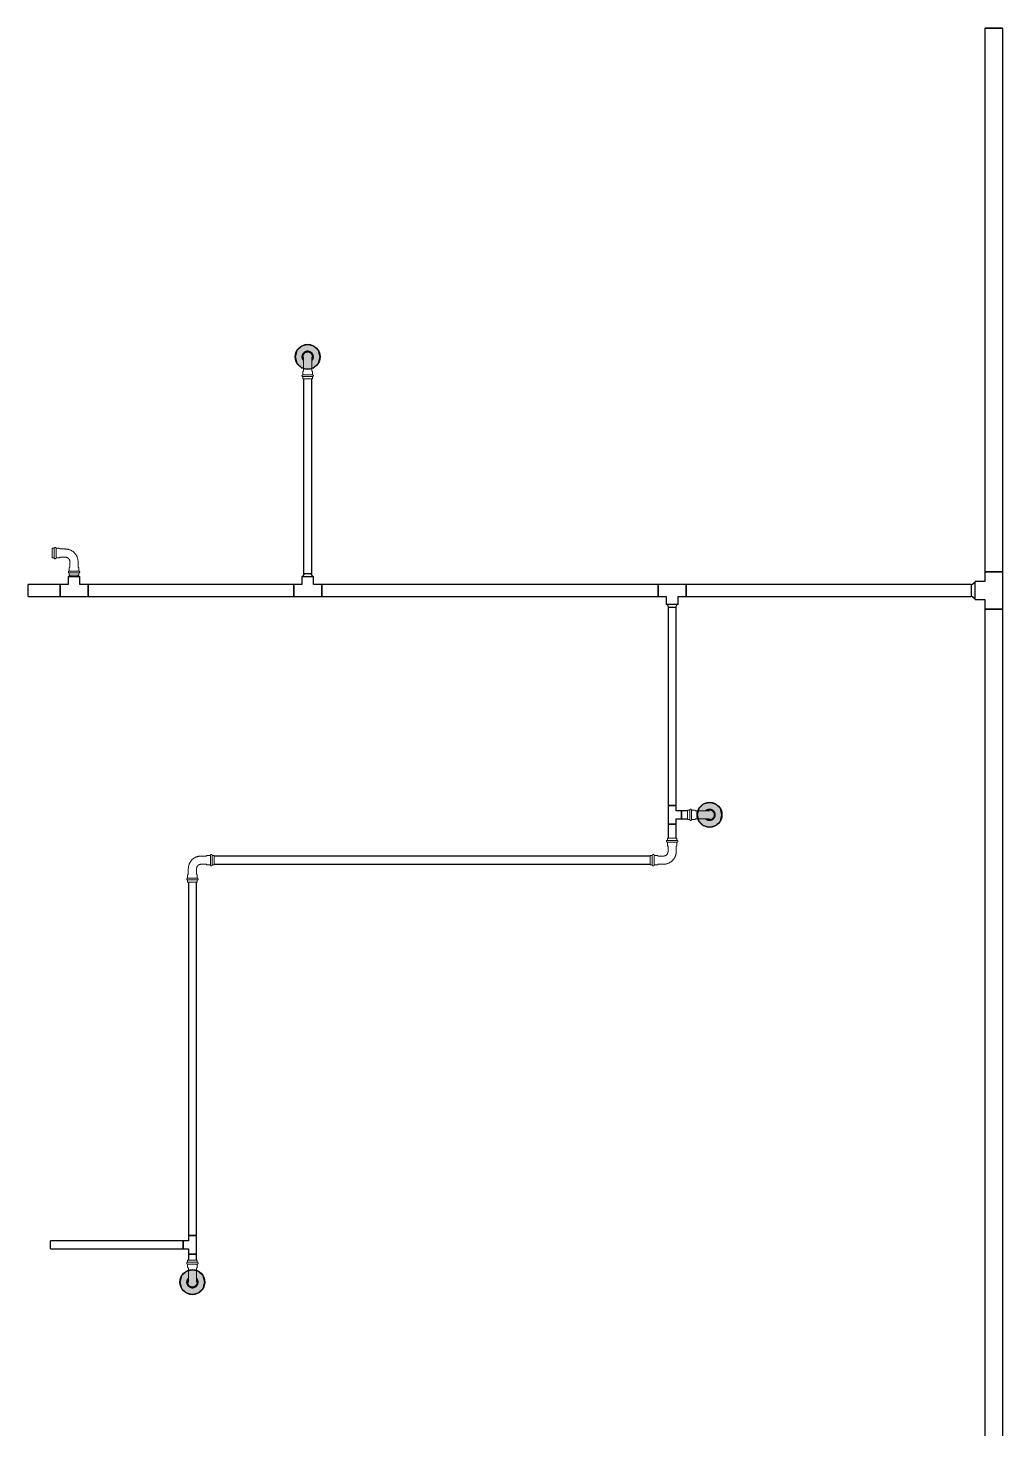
# Model space of a CAD drawing. Header units: inches. Extents: x -3327 to -1, y 8 to 1328.
# Drawn here: x -2089.5 to -1933.1, y 622.3 to 848.2 of the extents above; entities that cross this region are included whole.
import ezdxf

# ---------------------------------------------------------------- set-up
doc = ezdxf.new("R2010")
doc.units = ezdxf.units.IN
doc.header["$MEASUREMENT"] = 0
doc.layers.add('P-PIPE', color=3, linetype='Continuous', lineweight=9)
doc.layers.add('X - REF - FP', color=7, linetype='Continuous', true_color=0xb90000)

# ---------------------------------------------------------------- blocks, each defined once
blk = doc.blocks.new('Victaulic-VicPress316-Elbow 90-45deg Style P568_P571 - Standard-V1-SECOND LEVEL')
at = {"layer": 'P-PIPE'}
for p, q in [((-0.77, 3.52), (-0.77, 3.18)), ((0.77, 3.52), (-0.77, 3.52)), ((-0.77, 3.18), (0.77, 3.18)), ((-0.77, 2.89), (-0.77, 2.44)), ((-0.77, 2.89), (0.77, 2.89)), ((-0.66, 2.28), (-0.66, 1.39)), ((0.66, 1.39), (0.66, 2.28)), ((0.77, 3.18), (0.77, 3.52)), ((0.77, 2.44), (0.77, 2.89)), ((-3.18, 0.77), (-3.52, 0.77)), ((-3.52, 0.77), (-3.52, -0.77)), ((-3.18, -0.77), (-3.18, 0.77)), ((-2.44, 0.77), (-2.89, 0.77)), ((-2.89, -0.77), (-2.89, 0.77)), ((-1.39, 0.66), (-2.28, 0.66)), ((-3.52, -0.77), (-3.18, -0.77)), ((-2.89, -0.77), (-2.44, -0.77)), ((-2.28, -0.66), (-1.39, -0.66))]:
    blk.add_line(p, q, dxfattribs=at)
at = {"layer": 'P-PIPE', "flags": 128}
for points in [[(-0.77, 2.89), (-0.77, 2.89), (-0.78, 2.89), (-0.78, 2.89), (-0.79, 2.89), (-0.8, 2.89), (-0.8, 2.89), (-0.81, 2.9), (-0.81, 2.9), (-0.82, 2.9), (-0.82, 2.9), (-0.83, 2.9), (-0.83, 2.91), (-0.84, 2.91), (-0.84, 2.91), (-0.85, 2.92), (-0.85, 2.92), (-0.86, 2.92), (-0.86, 2.93), (-0.87, 2.93), (-0.87, 2.93), (-0.87, 2.94), (-0.88, 2.94), (-0.88, 2.95), (-0.89, 2.95), (-0.89, 2.96), (-0.89, 2.96), (-0.89, 2.97), (-0.9, 2.97), (-0.9, 2.98), (-0.9, 2.98), (-0.9, 2.99), (-0.91, 2.99), (-0.91, 3), (-0.91, 3.01), (-0.91, 3.01), (-0.91, 3.02), (-0.91, 3.02), (-0.91, 3.03), (-0.91, 3.03), (-0.91, 3.04), (-0.91, 3.05), (-0.91, 3.05), (-0.91, 3.06), (-0.91, 3.06), (-0.91, 3.07), (-0.91, 3.07), (-0.91, 3.08), (-0.9, 3.09), (-0.9, 3.09), (-0.9, 3.1), (-0.9, 3.1), (-0.89, 3.11), (-0.89, 3.11), (-0.89, 3.12), (-0.88, 3.12), (-0.88, 3.13), (-0.88, 3.13), (-0.87, 3.14), (-0.87, 3.14), (-0.86, 3.14), (-0.86, 3.15), (-0.86, 3.15), (-0.85, 3.15), (-0.85, 3.16), (-0.84, 3.16), (-0.84, 3.16), (-0.83, 3.17), (-0.83, 3.17), (-0.82, 3.17), (-0.82, 3.17), (-0.81, 3.17), (-0.8, 3.18), (-0.8, 3.18), (-0.79, 3.18), (-0.79, 3.18), (-0.78, 3.18), (-0.78, 3.18), (-0.77, 3.18), (-0.77, 3.18)], [(0.77, 3.18), (0.77, 3.18), (0.76, 3.18), (0.76, 3.18), (0.76, 3.18), (0.75, 3.18), (0.74, 3.18), (0.74, 3.18), (0.73, 3.18), (0.72, 3.18), (0.71, 3.18), (0.69, 3.18), (0.68, 3.18), (0.67, 3.18), (0.65, 3.18), (0.63, 3.18), (0.61, 3.18), (0.6, 3.18), (0.58, 3.18), (0.56, 3.18), (0.53, 3.18), (0.51, 3.18), (0.49, 3.18), (0.46, 3.18), (0.44, 3.18), (0.41, 3.18), (0.39, 3.18), (0.36, 3.18), (0.33, 3.18), (0.31, 3.18), (0.28, 3.18), (0.25, 3.18), (0.22, 3.18), (0.19, 3.18), (0.16, 3.18), (0.13, 3.18), (0.1, 3.18), (0.07, 3.18), (0.04, 3.18), (0.01, 3.18), (-0.02, 3.18), (-0.05, 3.18), (-0.08, 3.18), (-0.11, 3.18), (-0.14, 3.18), (-0.17, 3.18), (-0.2, 3.18), (-0.23, 3.18), (-0.26, 3.18), (-0.29, 3.18), (-0.32, 3.18), (-0.35, 3.18), (-0.37, 3.18), (-0.4, 3.18), (-0.43, 3.18), (-0.45, 3.18), (-0.48, 3.18), (-0.5, 3.18), (-0.52, 3.18), (-0.54, 3.18), (-0.57, 3.18), (-0.59, 3.18), (-0.6, 3.18), (-0.62, 3.18), (-0.64, 3.18), (-0.66, 3.18), (-0.67, 3.18), (-0.69, 3.18), (-0.7, 3.18), (-0.71, 3.18), (-0.72, 3.18), (-0.73, 3.18), (-0.74, 3.18), (-0.75, 3.18), (-0.75, 3.18), (-0.76, 3.18), (-0.76, 3.18), (-0.77, 3.18), (-0.77, 3.18), (-0.77, 3.18)], [(-0.77, 3.18), (-0.77, 3.18), (-0.76, 3.18), (-0.76, 3.18), (-0.76, 3.18), (-0.75, 3.18), (-0.74, 3.18), (-0.74, 3.18), (-0.73, 3.18)], [(-0.77, 2.89), (-0.77, 2.89), (-0.76, 2.89), (-0.76, 2.89), (-0.76, 2.89), (-0.75, 2.89), (-0.74, 2.89), (-0.74, 2.89), (-0.73, 2.89), (-0.72, 2.89), (-0.71, 2.89), (-0.69, 2.89), (-0.68, 2.89), (-0.67, 2.89), (-0.65, 2.89), (-0.63, 2.89), (-0.61, 2.89), (-0.6, 2.89), (-0.58, 2.89), (-0.56, 2.89), (-0.53, 2.89), (-0.51, 2.89), (-0.49, 2.89), (-0.46, 2.89), (-0.44, 2.89), (-0.41, 2.89), (-0.39, 2.89), (-0.36, 2.89), (-0.33, 2.89), (-0.31, 2.89), (-0.28, 2.89), (-0.25, 2.89), (-0.22, 2.89), (-0.19, 2.89), (-0.16, 2.89), (-0.13, 2.89), (-0.1, 2.89), (-0.07, 2.89), (-0.04, 2.89), (-0.01, 2.89), (0.02, 2.89), (0.05, 2.89), (0.08, 2.89), (0.11, 2.89), (0.14, 2.89), (0.17, 2.89), (0.2, 2.89), (0.23, 2.89), (0.26, 2.89), (0.29, 2.89), (0.32, 2.89), (0.35, 2.89), (0.37, 2.89), (0.4, 2.89), (0.43, 2.89), (0.45, 2.89), (0.48, 2.89), (0.5, 2.89), (0.52, 2.89), (0.54, 2.89), (0.57, 2.89), (0.59, 2.89), (0.6, 2.89), (0.62, 2.89), (0.64, 2.89), (0.66, 2.89), (0.67, 2.89), (0.69, 2.89), (0.7, 2.89), (0.71, 2.89), (0.72, 2.89), (0.73, 2.89), (0.74, 2.89), (0.75, 2.89), (0.75, 2.89), (0.76, 2.89), (0.76, 2.89), (0.77, 2.89), (0.77, 2.89), (0.77, 2.89)], [(-0.72, 2.89), (-0.73, 2.89), (-0.74, 2.89), (-0.75, 2.89), (-0.75, 2.89), (-0.76, 2.89), (-0.76, 2.89), (-0.77, 2.89), (-0.77, 2.89), (-0.77, 2.89)], [(-0.66, 2.22), (-0.67, 2.23), (-0.67, 2.23), (-0.68, 2.24), (-0.69, 2.25), (-0.7, 2.26), (-0.7, 2.27), (-0.71, 2.27), (-0.72, 2.28), (-0.72, 2.29), (-0.73, 2.3), (-0.73, 2.31), (-0.74, 2.32), (-0.74, 2.33), (-0.75, 2.34), (-0.75, 2.35), (-0.76, 2.36), (-0.76, 2.37), (-0.76, 2.38), (-0.76, 2.39), (-0.76, 2.4), (-0.77, 2.42), (-0.77, 2.43), (-0.77, 2.44), (-0.77, 2.44)], [(0.77, 2.44), (0.77, 2.43), (0.77, 2.42), (0.76, 2.41), (0.76, 2.4), (0.76, 2.38), (0.76, 2.37), (0.76, 2.36), (0.75, 2.35), (0.75, 2.34), (0.74, 2.33), (0.74, 2.32), (0.74, 2.31), (0.73, 2.3), (0.72, 2.29), (0.72, 2.29), (0.71, 2.28), (0.71, 2.27), (0.7, 2.26), (0.69, 2.25), (0.68, 2.24), (0.68, 2.24), (0.67, 2.23), (0.66, 2.22), (0.66, 2.22)], [(0.72, 3.18), (0.73, 3.18), (0.74, 3.18), (0.75, 3.18), (0.75, 3.18), (0.76, 3.18), (0.76, 3.18), (0.77, 3.18), (0.77, 3.18), (0.77, 3.18)], [(0.77, 2.89), (0.77, 2.89), (0.76, 2.89), (0.76, 2.89), (0.76, 2.89), (0.75, 2.89), (0.74, 2.89), (0.74, 2.89), (0.73, 2.89)], [(0.77, 3.18), (0.77, 3.18), (0.78, 3.18), (0.78, 3.18), (0.79, 3.18), (0.8, 3.18), (0.8, 3.18), (0.81, 3.18), (0.81, 3.17), (0.82, 3.17), (0.82, 3.17), (0.83, 3.17), (0.83, 3.17), (0.84, 3.16), (0.84, 3.16), (0.85, 3.16), (0.85, 3.15), (0.86, 3.15), (0.86, 3.15), (0.87, 3.14), (0.87, 3.14), (0.87, 3.13), (0.88, 3.13), (0.88, 3.12), (0.89, 3.12), (0.89, 3.11), (0.89, 3.11), (0.89, 3.1), (0.9, 3.1), (0.9, 3.09), (0.9, 3.09), (0.9, 3.08), (0.91, 3.08), (0.91, 3.07), (0.91, 3.07), (0.91, 3.06), (0.91, 3.05), (0.91, 3.05), (0.91, 3.04), (0.91, 3.04), (0.91, 3.03), (0.91, 3.03), (0.91, 3.02), (0.91, 3.01), (0.91, 3.01), (0.91, 3), (0.91, 3), (0.91, 2.99), (0.9, 2.99), (0.9, 2.98), (0.9, 2.98), (0.9, 2.97), (0.89, 2.97), (0.89, 2.96), (0.89, 2.96), (0.88, 2.95), (0.88, 2.95), (0.88, 2.94), (0.87, 2.94), (0.87, 2.93), (0.86, 2.93), (0.86, 2.92), (0.86, 2.92), (0.85, 2.92), (0.85, 2.91), (0.84, 2.91), (0.84, 2.91), (0.83, 2.91), (0.83, 2.9), (0.82, 2.9), (0.82, 2.9), (0.81, 2.9), (0.8, 2.9), (0.8, 2.89), (0.79, 2.89), (0.79, 2.89), (0.78, 2.89), (0.78, 2.89), (0.77, 2.89), (0.77, 2.89)], [(-3.18, 0.77), (-3.18, 0.77), (-3.18, 0.78), (-3.18, 0.78), (-3.18, 0.79), (-3.18, 0.8), (-3.18, 0.8), (-3.18, 0.81), (-3.17, 0.81), (-3.17, 0.82), (-3.17, 0.82), (-3.17, 0.83), (-3.17, 0.83), (-3.16, 0.84), (-3.16, 0.84), (-3.16, 0.85), (-3.15, 0.85), (-3.15, 0.86), (-3.15, 0.86), (-3.14, 0.87), (-3.14, 0.87), (-3.13, 0.87), (-3.13, 0.88), (-3.12, 0.88), (-3.12, 0.89), (-3.11, 0.89), (-3.11, 0.89), (-3.1, 0.89), (-3.1, 0.9), (-3.09, 0.9), (-3.09, 0.9), (-3.08, 0.9), (-3.08, 0.91), (-3.07, 0.91), (-3.07, 0.91), (-3.06, 0.91), (-3.05, 0.91), (-3.05, 0.91), (-3.04, 0.91), (-3.04, 0.91), (-3.03, 0.91), (-3.03, 0.91), (-3.02, 0.91), (-3.01, 0.91), (-3.01, 0.91), (-3, 0.91), (-3, 0.91), (-2.99, 0.91), (-2.99, 0.9), (-2.98, 0.9), (-2.98, 0.9), (-2.97, 0.9), (-2.97, 0.89), (-2.96, 0.89), (-2.96, 0.89), (-2.95, 0.88), (-2.95, 0.88), (-2.94, 0.88), (-2.94, 0.87), (-2.93, 0.87), (-2.93, 0.86), (-2.92, 0.86), (-2.92, 0.86), (-2.92, 0.85), (-2.91, 0.85), (-2.91, 0.84), (-2.91, 0.84), (-2.91, 0.83), (-2.9, 0.83), (-2.9, 0.82), (-2.9, 0.82), (-2.9, 0.81), (-2.9, 0.8), (-2.89, 0.8), (-2.89, 0.79), (-2.89, 0.79), (-2.89, 0.78), (-2.89, 0.78), (-2.89, 0.77), (-2.89, 0.77)], [(-3.18, 0.77), (-3.18, 0.77), (-3.18, 0.76), (-3.18, 0.76), (-3.18, 0.76), (-3.18, 0.75), (-3.18, 0.74), (-3.18, 0.74), (-3.18, 0.73), (-3.18, 0.72), (-3.18, 0.71), (-3.18, 0.69), (-3.18, 0.68), (-3.18, 0.67), (-3.18, 0.65), (-3.18, 0.63), (-3.18, 0.61), (-3.18, 0.6), (-3.18, 0.58), (-3.18, 0.56), (-3.18, 0.53), (-3.18, 0.51), (-3.18, 0.49), (-3.18, 0.46), (-3.18, 0.44), (-3.18, 0.41), (-3.18, 0.39), (-3.18, 0.36), (-3.18, 0.33), (-3.18, 0.31), (-3.18, 0.28), (-3.18, 0.25), (-3.18, 0.22), (-3.18, 0.19), (-3.18, 0.16), (-3.18, 0.13), (-3.18, 0.1), (-3.18, 0.07), (-3.18, 0.04), (-3.18, 0.01), (-3.18, -0.02), (-3.18, -0.05), (-3.18, -0.08), (-3.18, -0.11), (-3.18, -0.14), (-3.18, -0.17), (-3.18, -0.2), (-3.18, -0.23), (-3.18, -0.26), (-3.18, -0.29), (-3.18, -0.32), (-3.18, -0.35), (-3.18, -0.37), (-3.18, -0.4), (-3.18, -0.43), (-3.18, -0.45), (-3.18, -0.48), (-3.18, -0.5), (-3.18, -0.52), (-3.18, -0.54), (-3.18, -0.57), (-3.18, -0.59), (-3.18, -0.6), (-3.18, -0.62), (-3.18, -0.64), (-3.18, -0.66), (-3.18, -0.67), (-3.18, -0.69), (-3.18, -0.7), (-3.18, -0.71), (-3.18, -0.72), (-3.18, -0.73), (-3.18, -0.74), (-3.18, -0.75), (-3.18, -0.75), (-3.18, -0.76), (-3.18, -0.76), (-3.18, -0.77), (-3.18, -0.77), (-3.18, -0.77)], [(-3.18, 0.72), (-3.18, 0.73), (-3.18, 0.74), (-3.18, 0.75), (-3.18, 0.75), (-3.18, 0.76), (-3.18, 0.76), (-3.18, 0.77), (-3.18, 0.77), (-3.18, 0.77)], [(-2.89, -0.77), (-2.89, -0.77), (-2.89, -0.76), (-2.89, -0.76), (-2.89, -0.76), (-2.89, -0.75), (-2.89, -0.74), (-2.89, -0.74), (-2.89, -0.73), (-2.89, -0.72), (-2.89, -0.71), (-2.89, -0.69), (-2.89, -0.68), (-2.89, -0.67), (-2.89, -0.65), (-2.89, -0.63), (-2.89, -0.61), (-2.89, -0.6), (-2.89, -0.58), (-2.89, -0.56), (-2.89, -0.53), (-2.89, -0.51), (-2.89, -0.49), (-2.89, -0.46), (-2.89, -0.44), (-2.89, -0.41), (-2.89, -0.39), (-2.89, -0.36), (-2.89, -0.33), (-2.89, -0.31), (-2.89, -0.28), (-2.89, -0.25), (-2.89, -0.22), (-2.89, -0.19), (-2.89, -0.16), (-2.89, -0.13), (-2.89, -0.1), (-2.89, -0.07), (-2.89, -0.04), (-2.89, -0.01), (-2.89, 0.02), (-2.89, 0.05), (-2.89, 0.08), (-2.89, 0.11), (-2.89, 0.14), (-2.89, 0.17), (-2.89, 0.2), (-2.89, 0.23), (-2.89, 0.26), (-2.89, 0.29), (-2.89, 0.32), (-2.89, 0.35), (-2.89, 0.37), (-2.89, 0.4), (-2.89, 0.43), (-2.89, 0.45), (-2.89, 0.48), (-2.89, 0.5), (-2.89, 0.52), (-2.89, 0.54), (-2.89, 0.57), (-2.89, 0.59), (-2.89, 0.6), (-2.89, 0.62), (-2.89, 0.64), (-2.89, 0.66), (-2.89, 0.67), (-2.89, 0.69), (-2.89, 0.7), (-2.89, 0.71), (-2.89, 0.72), (-2.89, 0.73), (-2.89, 0.74), (-2.89, 0.75), (-2.89, 0.75), (-2.89, 0.76), (-2.89, 0.76), (-2.89, 0.77), (-2.89, 0.77), (-2.89, 0.77)], [(-2.89, 0.77), (-2.89, 0.77), (-2.89, 0.76), (-2.89, 0.76), (-2.89, 0.76), (-2.89, 0.75), (-2.89, 0.74), (-2.89, 0.74), (-2.89, 0.73)], [(-2.44, 0.77), (-2.43, 0.77), (-2.42, 0.77), (-2.41, 0.76), (-2.4, 0.76), (-2.38, 0.76), (-2.37, 0.76), (-2.36, 0.76), (-2.35, 0.75), (-2.34, 0.75), (-2.33, 0.74), (-2.32, 0.74), (-2.31, 0.74), (-2.3, 0.73), (-2.29, 0.72), (-2.29, 0.72), (-2.28, 0.71), (-2.27, 0.71), (-2.26, 0.7), (-2.25, 0.69), (-2.24, 0.68), (-2.24, 0.68), (-2.23, 0.67), (-2.22, 0.66), (-2.22, 0.66)], [(-0.66, 1.39), (-0.66, 1.36), (-0.66, 1.33), (-0.66, 1.3), (-0.67, 1.28), (-0.67, 1.25), (-0.68, 1.22), (-0.69, 1.19), (-0.69, 1.16), (-0.7, 1.13), (-0.72, 1.11), (-0.73, 1.08), (-0.74, 1.05), (-0.75, 1.03), (-0.77, 1), (-0.79, 0.98), (-0.8, 0.95), (-0.82, 0.93), (-0.84, 0.91), (-0.86, 0.89), (-0.88, 0.87), (-0.9, 0.85), (-0.92, 0.83), (-0.95, 0.81), (-0.97, 0.79), (-1, 0.77), (-1.02, 0.76), (-1.05, 0.74), (-1.07, 0.73), (-1.1, 0.72), (-1.13, 0.71), (-1.15, 0.7), (-1.18, 0.69), (-1.21, 0.68), (-1.24, 0.67), (-1.27, 0.67), (-1.3, 0.66), (-1.33, 0.66), (-1.36, 0.66), (-1.39, 0.66), (-1.39, 0.66)], [(-1.39, -0.66), (-1.31, -0.66), (-1.23, -0.65), (-1.15, -0.64), (-1.07, -0.63), (-0.99, -0.62), (-0.91, -0.6), (-0.83, -0.58), (-0.75, -0.55), (-0.67, -0.53), (-0.59, -0.5), (-0.52, -0.46), (-0.45, -0.43), (-0.37, -0.39), (-0.3, -0.34), (-0.24, -0.3), (-0.17, -0.25), (-0.1, -0.2), (-0.04, -0.15), (0.02, -0.09), (0.08, -0.04), (0.13, 0.02), (0.19, 0.09), (0.24, 0.15), (0.29, 0.22), (0.33, 0.29), (0.38, 0.35), (0.42, 0.43), (0.45, 0.5), (0.49, 0.57), (0.52, 0.65), (0.55, 0.73), (0.57, 0.81), (0.59, 0.88), (0.61, 0.96), (0.63, 1.04), (0.64, 1.13), (0.65, 1.21), (0.65, 1.29), (0.66, 1.37), (0.66, 1.39)], [(-3.18, -0.77), (-3.18, -0.77), (-3.18, -0.76), (-3.18, -0.76), (-3.18, -0.76), (-3.18, -0.75), (-3.18, -0.74), (-3.18, -0.74), (-3.18, -0.73)], [(-2.89, -0.77), (-2.89, -0.77), (-2.89, -0.78), (-2.89, -0.78), (-2.89, -0.79), (-2.89, -0.8), (-2.89, -0.8), (-2.9, -0.81), (-2.9, -0.81), (-2.9, -0.82), (-2.9, -0.82), (-2.9, -0.83), (-2.91, -0.83), (-2.91, -0.84), (-2.91, -0.84), (-2.92, -0.85), (-2.92, -0.85), (-2.92, -0.86), (-2.93, -0.86), (-2.93, -0.87), (-2.93, -0.87), (-2.94, -0.87), (-2.94, -0.88), (-2.95, -0.88), (-2.95, -0.89), (-2.96, -0.89), (-2.96, -0.89), (-2.97, -0.89), (-2.97, -0.9), (-2.98, -0.9), (-2.98, -0.9), (-2.99, -0.9), (-2.99, -0.91), (-3, -0.91), (-3.01, -0.91), (-3.01, -0.91), (-3.02, -0.91), (-3.02, -0.91), (-3.03, -0.91), (-3.03, -0.91), (-3.04, -0.91), (-3.05, -0.91), (-3.05, -0.91), (-3.06, -0.91), (-3.06, -0.91), (-3.07, -0.91), (-3.07, -0.91), (-3.08, -0.91), (-3.09, -0.9), (-3.09, -0.9), (-3.1, -0.9), (-3.1, -0.9), (-3.11, -0.89), (-3.11, -0.89), (-3.12, -0.89), (-3.12, -0.88), (-3.13, -0.88), (-3.13, -0.88), (-3.14, -0.87), (-3.14, -0.87), (-3.14, -0.86), (-3.15, -0.86), (-3.15, -0.86), (-3.15, -0.85), (-3.16, -0.85), (-3.16, -0.84), (-3.16, -0.84), (-3.17, -0.83), (-3.17, -0.83), (-3.17, -0.82), (-3.17, -0.82), (-3.17, -0.81), (-3.18, -0.8), (-3.18, -0.8), (-3.18, -0.79), (-3.18, -0.79), (-3.18, -0.78), (-3.18, -0.78), (-3.18, -0.77), (-3.18, -0.77)], [(-2.89, -0.72), (-2.89, -0.73), (-2.89, -0.74), (-2.89, -0.75), (-2.89, -0.75), (-2.89, -0.76), (-2.89, -0.76), (-2.89, -0.77), (-2.89, -0.77), (-2.89, -0.77)], [(-2.22, -0.66), (-2.23, -0.67), (-2.23, -0.67), (-2.24, -0.68), (-2.25, -0.69), (-2.26, -0.7), (-2.27, -0.7), (-2.27, -0.71), (-2.28, -0.72), (-2.29, -0.72), (-2.3, -0.73), (-2.31, -0.73), (-2.32, -0.74), (-2.33, -0.74), (-2.34, -0.75), (-2.35, -0.75), (-2.36, -0.76), (-2.37, -0.76), (-2.38, -0.76), (-2.39, -0.76), (-2.4, -0.76), (-2.42, -0.77), (-2.43, -0.77), (-2.44, -0.77), (-2.44, -0.77)]]:
    blk.add_lwpolyline(points, dxfattribs=at)
blk = doc.blocks.new('Victaulic-VicPress316-Elbow 90-45deg Style P568_P571 - Standard-V2-SECOND LEVEL')
at = {"layer": 'P-PIPE'}
for p, q in [((-3203.81, 730.05), (-3203.81, 729.6)), ((-3203.7, 731.1), (-3203.7, 730.2)), ((-3202.39, 730.21), (-3202.39, 731.1)), ((-3202.28, 729.6), (-3202.28, 730.05)), ((-3203.05, 729.6), (-3203.81, 729.6)), ((-3203.81, 729.31), (-3203.81, 728.97)), ((-3203.05, 729.31), (-3203.81, 729.31)), ((-3203.81, 728.97), (-3203.05, 728.97)), ((-3202.28, 729.6), (-3203.05, 729.6)), ((-3202.28, 729.31), (-3203.05, 729.31)), ((-3203.05, 728.97), (-3202.28, 728.97)), ((-3202.28, 728.97), (-3202.28, 729.31))]:
    blk.add_line(p, q, dxfattribs=at)
at = {"layer": 'P-PIPE', "flags": 128}
for points in [[(-3203.05, 733.4), (-3203.08, 733.4), (-3203.12, 733.4), (-3203.16, 733.4), (-3203.19, 733.39), (-3203.23, 733.38), (-3203.26, 733.38), (-3203.3, 733.37), (-3203.33, 733.36), (-3203.37, 733.34), (-3203.4, 733.33), (-3203.43, 733.32), (-3203.47, 733.3), (-3203.5, 733.28), (-3203.53, 733.26), (-3203.56, 733.24), (-3203.59, 733.22), (-3203.62, 733.2), (-3203.65, 733.18), (-3203.67, 733.15), (-3203.7, 733.13), (-3203.73, 733.1), (-3203.75, 733.07), (-3203.77, 733.04), (-3203.79, 733.01), (-3203.81, 732.98), (-3203.83, 732.95), (-3203.85, 732.92), (-3203.87, 732.89), (-3203.88, 732.85), (-3203.9, 732.82), (-3203.91, 732.79), (-3203.92, 732.75), (-3203.93, 732.72), (-3203.94, 732.68), (-3203.94, 732.65), (-3203.95, 732.61), (-3203.95, 732.57), (-3203.96, 732.54), (-3203.96, 732.5), (-3203.96, 732.46), (-3203.96, 732.43), (-3203.95, 732.39), (-3203.95, 732.35), (-3203.94, 732.32), (-3203.93, 732.28), (-3203.93, 732.25), (-3203.91, 732.21), (-3203.9, 732.18), (-3203.89, 732.14), (-3203.88, 732.11), (-3203.86, 732.08), (-3203.84, 732.05), (-3203.82, 732.01), (-3203.8, 731.98), (-3203.78, 731.95), (-3203.76, 731.92), (-3203.74, 731.9), (-3203.71, 731.87)], [(-3203.05, 733.26), (-3203.08, 733.26), (-3203.11, 733.25), (-3203.14, 733.25), (-3203.17, 733.25), (-3203.2, 733.24), (-3203.23, 733.23), (-3203.26, 733.23), (-3203.29, 733.22), (-3203.32, 733.21), (-3203.34, 733.2), (-3203.37, 733.18), (-3203.4, 733.17), (-3203.43, 733.16), (-3203.45, 733.14), (-3203.48, 733.12), (-3203.5, 733.1), (-3203.53, 733.09), (-3203.55, 733.07), (-3203.57, 733.05), (-3203.6, 733.02), (-3203.62, 733), (-3203.64, 732.98), (-3203.66, 732.95), (-3203.67, 732.93), (-3203.69, 732.9), (-3203.71, 732.88), (-3203.72, 732.85), (-3203.74, 732.82), (-3203.75, 732.8), (-3203.76, 732.77), (-3203.77, 732.74), (-3203.78, 732.71), (-3203.79, 732.68), (-3203.8, 732.65), (-3203.8, 732.62), (-3203.81, 732.59), (-3203.81, 732.56), (-3203.81, 732.53), (-3203.81, 732.5), (-3203.81, 732.47), (-3203.81, 732.44), (-3203.81, 732.41), (-3203.8, 732.38), (-3203.8, 732.35), (-3203.79, 732.32), (-3203.78, 732.29), (-3203.78, 732.26), (-3203.77, 732.23), (-3203.76, 732.2), (-3203.74, 732.17), (-3203.73, 732.14), (-3203.72, 732.12), (-3203.7, 732.1)], [(-3203.7, 732.49), (-3203.7, 732.49), (-3203.7, 732.49), (-3203.7, 732.48), (-3203.7, 732.47), (-3203.7, 732.46), (-3203.7, 732.45), (-3203.7, 732.44), (-3203.7, 732.42), (-3203.7, 732.4), (-3203.7, 732.38), (-3203.7, 732.36), (-3203.7, 732.33), (-3203.7, 732.31), (-3203.7, 732.28), (-3203.7, 732.25), (-3203.7, 732.21), (-3203.7, 732.18), (-3203.7, 732.14), (-3203.7, 732.11), (-3203.7, 732.07), (-3203.7, 732.03), (-3203.7, 731.98), (-3203.7, 731.94), (-3203.7, 731.9), (-3203.7, 731.85), (-3203.7, 731.8), (-3203.7, 731.75), (-3203.7, 731.7), (-3203.7, 731.65), (-3203.7, 731.6), (-3203.7, 731.55), (-3203.7, 731.5), (-3203.7, 731.44), (-3203.7, 731.39), (-3203.7, 731.33), (-3203.7, 731.28), (-3203.7, 731.22), (-3203.7, 731.17), (-3203.7, 731.11), (-3203.7, 731.1)], [(-3202.39, 731.86), (-3202.37, 731.88), (-3202.34, 731.91), (-3202.32, 731.94), (-3202.3, 731.97), (-3202.28, 732), (-3202.26, 732.03), (-3202.24, 732.06), (-3202.23, 732.09), (-3202.21, 732.13), (-3202.2, 732.16), (-3202.18, 732.19), (-3202.17, 732.23), (-3202.16, 732.26), (-3202.15, 732.3), (-3202.15, 732.33), (-3202.14, 732.37), (-3202.14, 732.41), (-3202.14, 732.44), (-3202.13, 732.48), (-3202.13, 732.52), (-3202.14, 732.55), (-3202.14, 732.59), (-3202.14, 732.63), (-3202.15, 732.66), (-3202.16, 732.7), (-3202.17, 732.73), (-3202.18, 732.77), (-3202.19, 732.8), (-3202.2, 732.84), (-3202.22, 732.87), (-3202.23, 732.9), (-3202.25, 732.93), (-3202.27, 732.97), (-3202.29, 733), (-3202.31, 733.03), (-3202.33, 733.06), (-3202.35, 733.08), (-3202.38, 733.11), (-3202.4, 733.14), (-3202.43, 733.16), (-3202.46, 733.19), (-3202.49, 733.21), (-3202.51, 733.23), (-3202.55, 733.25), (-3202.58, 733.27), (-3202.61, 733.29), (-3202.64, 733.31), (-3202.67, 733.32), (-3202.71, 733.34), (-3202.74, 733.35), (-3202.78, 733.36), (-3202.81, 733.37), (-3202.85, 733.38), (-3202.88, 733.39), (-3202.92, 733.39), (-3202.95, 733.4), (-3202.99, 733.4), (-3203.03, 733.4), (-3203.05, 733.4)], [(-3202.39, 732.1), (-3202.37, 732.13), (-3202.36, 732.16), (-3202.34, 732.18), (-3202.33, 732.21), (-3202.32, 732.24), (-3202.31, 732.27), (-3202.3, 732.3), (-3202.3, 732.33), (-3202.29, 732.36), (-3202.29, 732.39), (-3202.28, 732.42), (-3202.28, 732.45), (-3202.28, 732.48), (-3202.28, 732.51), (-3202.28, 732.54), (-3202.28, 732.57), (-3202.29, 732.6), (-3202.29, 732.63), (-3202.3, 732.66), (-3202.31, 732.69), (-3202.32, 732.72), (-3202.33, 732.75), (-3202.34, 732.78), (-3202.35, 732.81), (-3202.36, 732.84), (-3202.38, 732.86), (-3202.39, 732.89), (-3202.41, 732.92), (-3202.43, 732.94), (-3202.44, 732.97), (-3202.46, 732.99), (-3202.48, 733.01), (-3202.51, 733.03), (-3202.53, 733.06), (-3202.55, 733.08), (-3202.58, 733.09), (-3202.6, 733.11), (-3202.62, 733.13), (-3202.65, 733.15), (-3202.68, 733.16), (-3202.7, 733.18), (-3202.73, 733.19), (-3202.76, 733.2), (-3202.79, 733.21), (-3202.82, 733.22), (-3202.85, 733.23), (-3202.88, 733.24), (-3202.91, 733.24), (-3202.94, 733.25), (-3202.97, 733.25), (-3203, 733.26), (-3203.03, 733.26), (-3203.05, 733.26)], [(-3202.39, 731.1), (-3202.39, 731.15), (-3202.39, 731.21), (-3202.39, 731.26), (-3202.39, 731.32), (-3202.39, 731.37), (-3202.39, 731.43), (-3202.39, 731.48), (-3202.39, 731.54), (-3202.39, 731.59), (-3202.39, 731.64), (-3202.39, 731.69), (-3202.39, 731.74), (-3202.39, 731.79), (-3202.39, 731.84), (-3202.39, 731.88), (-3202.39, 731.93), (-3202.39, 731.97), (-3202.39, 732.02), (-3202.39, 732.06), (-3202.39, 732.1), (-3202.39, 732.13), (-3202.39, 732.17), (-3202.39, 732.21), (-3202.39, 732.24), (-3202.39, 732.27), (-3202.39, 732.3), (-3202.39, 732.33), (-3202.39, 732.35), (-3202.39, 732.37), (-3202.39, 732.4), (-3202.39, 732.41), (-3202.39, 732.43), (-3202.39, 732.45), (-3202.39, 732.46), (-3202.39, 732.47), (-3202.39, 732.48), (-3202.39, 732.48), (-3202.39, 732.49), (-3202.39, 732.49), (-3202.39, 732.49)], [(-3203.81, 730.05), (-3203.81, 730.06), (-3203.81, 730.07), (-3203.81, 730.08), (-3203.81, 730.09), (-3203.81, 730.11), (-3203.8, 730.12), (-3203.8, 730.13), (-3203.8, 730.14), (-3203.8, 730.15), (-3203.79, 730.16), (-3203.79, 730.17), (-3203.78, 730.18), (-3203.78, 730.19), (-3203.77, 730.2), (-3203.76, 730.2), (-3203.76, 730.21), (-3203.75, 730.22), (-3203.74, 730.23), (-3203.74, 730.24), (-3203.73, 730.25), (-3203.72, 730.25), (-3203.71, 730.26), (-3203.71, 730.27), (-3203.7, 730.27)], [(-3202.39, 730.27), (-3202.38, 730.26), (-3202.37, 730.26), (-3202.36, 730.25), (-3202.36, 730.24), (-3202.35, 730.23), (-3202.34, 730.22), (-3202.33, 730.22), (-3202.33, 730.21), (-3202.32, 730.2), (-3202.32, 730.19), (-3202.31, 730.18), (-3202.31, 730.17), (-3202.3, 730.16), (-3202.3, 730.15), (-3202.29, 730.14), (-3202.29, 730.13), (-3202.29, 730.12), (-3202.29, 730.11), (-3202.28, 730.1), (-3202.28, 730.09), (-3202.28, 730.07), (-3202.28, 730.06), (-3202.28, 730.05), (-3202.28, 730.05)], [(-3203.81, 729.31), (-3203.82, 729.31), (-3203.82, 729.31), (-3203.83, 729.31), (-3203.84, 729.31), (-3203.84, 729.31), (-3203.85, 729.31), (-3203.85, 729.31), (-3203.86, 729.32), (-3203.86, 729.32), (-3203.87, 729.32), (-3203.87, 729.32), (-3203.88, 729.32), (-3203.88, 729.33), (-3203.89, 729.33), (-3203.89, 729.33), (-3203.9, 729.34), (-3203.9, 729.34), (-3203.91, 729.34), (-3203.91, 729.35), (-3203.92, 729.35), (-3203.92, 729.36), (-3203.92, 729.36), (-3203.93, 729.37), (-3203.93, 729.37), (-3203.93, 729.38), (-3203.94, 729.38), (-3203.94, 729.39), (-3203.94, 729.39), (-3203.95, 729.4), (-3203.95, 729.4), (-3203.95, 729.41), (-3203.95, 729.41), (-3203.95, 729.42), (-3203.95, 729.42), (-3203.96, 729.43), (-3203.96, 729.44), (-3203.96, 729.44), (-3203.96, 729.45), (-3203.96, 729.45), (-3203.96, 729.46), (-3203.96, 729.46), (-3203.96, 729.47), (-3203.96, 729.48), (-3203.96, 729.48), (-3203.95, 729.49), (-3203.95, 729.49), (-3203.95, 729.5), (-3203.95, 729.5), (-3203.95, 729.51), (-3203.94, 729.51), (-3203.94, 729.52), (-3203.94, 729.52), (-3203.94, 729.53), (-3203.93, 729.53), (-3203.93, 729.54), (-3203.93, 729.54), (-3203.92, 729.55), (-3203.92, 729.55), (-3203.92, 729.56), (-3203.91, 729.56), (-3203.91, 729.57), (-3203.9, 729.57), (-3203.9, 729.57), (-3203.89, 729.58), (-3203.89, 729.58), (-3203.88, 729.58), (-3203.88, 729.58), (-3203.87, 729.59), (-3203.87, 729.59), (-3203.86, 729.59), (-3203.86, 729.59), (-3203.85, 729.59), (-3203.84, 729.6), (-3203.84, 729.6), (-3203.83, 729.6), (-3203.83, 729.6), (-3203.82, 729.6), (-3203.82, 729.6), (-3203.81, 729.6)], [(-3203.05, 729.6), (-3203.08, 729.6), (-3203.11, 729.6), (-3203.14, 729.6), (-3203.17, 729.6), (-3203.2, 729.6), (-3203.23, 729.6), (-3203.26, 729.6), (-3203.29, 729.6), (-3203.32, 729.6), (-3203.34, 729.6), (-3203.37, 729.6), (-3203.4, 729.6), (-3203.43, 729.6), (-3203.45, 729.6), (-3203.48, 729.6), (-3203.5, 729.6), (-3203.53, 729.6), (-3203.55, 729.6), (-3203.57, 729.6), (-3203.6, 729.6), (-3203.62, 729.6), (-3203.64, 729.6), (-3203.66, 729.6), (-3203.67, 729.6), (-3203.69, 729.6), (-3203.71, 729.6), (-3203.72, 729.6), (-3203.74, 729.6), (-3203.75, 729.6), (-3203.76, 729.6), (-3203.77, 729.6), (-3203.78, 729.6), (-3203.79, 729.6), (-3203.8, 729.6), (-3203.8, 729.6), (-3203.81, 729.6), (-3203.81, 729.6), (-3203.81, 729.6), (-3203.81, 729.6), (-3203.81, 729.6)], [(-3203.81, 729.6), (-3203.81, 729.6), (-3203.81, 729.6), (-3203.81, 729.6), (-3203.8, 729.6), (-3203.8, 729.6), (-3203.79, 729.6), (-3203.78, 729.6), (-3203.77, 729.6)], [(-3203.77, 729.31), (-3203.78, 729.31), (-3203.79, 729.31), (-3203.8, 729.31), (-3203.8, 729.31), (-3203.81, 729.31), (-3203.81, 729.31), (-3203.81, 729.31), (-3203.81, 729.31), (-3203.81, 729.31)], [(-3203.81, 729.31), (-3203.81, 729.31), (-3203.81, 729.31), (-3203.81, 729.31), (-3203.8, 729.31), (-3203.8, 729.31), (-3203.79, 729.31), (-3203.78, 729.31), (-3203.77, 729.31), (-3203.76, 729.31), (-3203.75, 729.31), (-3203.74, 729.31), (-3203.73, 729.31), (-3203.71, 729.31), (-3203.7, 729.31), (-3203.68, 729.31), (-3203.66, 729.31), (-3203.64, 729.31), (-3203.62, 729.31), (-3203.6, 729.31), (-3203.58, 729.31), (-3203.56, 729.31), (-3203.53, 729.31), (-3203.51, 729.31), (-3203.49, 729.31), (-3203.46, 729.31), (-3203.43, 729.31), (-3203.41, 729.31), (-3203.38, 729.31), (-3203.35, 729.31), (-3203.32, 729.31), (-3203.29, 729.31), (-3203.27, 729.31), (-3203.24, 729.31), (-3203.21, 729.31), (-3203.18, 729.31), (-3203.15, 729.31), (-3203.12, 729.31), (-3203.08, 729.31), (-3203.05, 729.31), (-3203.05, 729.31)], [(-3202.28, 729.6), (-3202.28, 729.6), (-3202.28, 729.6), (-3202.29, 729.6), (-3202.29, 729.6), (-3202.29, 729.6), (-3202.3, 729.6), (-3202.31, 729.6), (-3202.32, 729.6), (-3202.33, 729.6), (-3202.34, 729.6), (-3202.35, 729.6), (-3202.37, 729.6), (-3202.38, 729.6), (-3202.4, 729.6), (-3202.41, 729.6), (-3202.43, 729.6), (-3202.45, 729.6), (-3202.47, 729.6), (-3202.49, 729.6), (-3202.51, 729.6), (-3202.53, 729.6), (-3202.56, 729.6), (-3202.58, 729.6), (-3202.61, 729.6), (-3202.63, 729.6), (-3202.66, 729.6), (-3202.68, 729.6), (-3202.71, 729.6), (-3202.74, 729.6), (-3202.77, 729.6), (-3202.8, 729.6), (-3202.83, 729.6), (-3202.86, 729.6), (-3202.89, 729.6), (-3202.92, 729.6), (-3202.95, 729.6), (-3202.98, 729.6), (-3203.01, 729.6), (-3203.04, 729.6), (-3203.05, 729.6)], [(-3203.05, 729.31), (-3203.02, 729.31), (-3202.98, 729.31), (-3202.95, 729.31), (-3202.92, 729.31), (-3202.89, 729.31), (-3202.86, 729.31), (-3202.83, 729.31), (-3202.8, 729.31), (-3202.78, 729.31), (-3202.75, 729.31), (-3202.72, 729.31), (-3202.69, 729.31), (-3202.67, 729.31), (-3202.64, 729.31), (-3202.61, 729.31), (-3202.59, 729.31), (-3202.56, 729.31), (-3202.54, 729.31), (-3202.52, 729.31), (-3202.5, 729.31), (-3202.48, 729.31), (-3202.46, 729.31), (-3202.44, 729.31), (-3202.42, 729.31), (-3202.4, 729.31), (-3202.39, 729.31), (-3202.37, 729.31), (-3202.36, 729.31), (-3202.34, 729.31), (-3202.33, 729.31), (-3202.32, 729.31), (-3202.31, 729.31), (-3202.3, 729.31), (-3202.3, 729.31), (-3202.29, 729.31), (-3202.29, 729.31), (-3202.28, 729.31), (-3202.28, 729.31), (-3202.28, 729.31), (-3202.28, 729.31)], [(-3202.32, 729.6), (-3202.31, 729.6), (-3202.3, 729.6), (-3202.3, 729.6), (-3202.29, 729.6), (-3202.29, 729.6), (-3202.28, 729.6), (-3202.28, 729.6), (-3202.28, 729.6), (-3202.28, 729.6)], [(-3202.28, 729.31), (-3202.28, 729.31), (-3202.28, 729.31), (-3202.29, 729.31), (-3202.29, 729.31), (-3202.29, 729.31), (-3202.3, 729.31), (-3202.31, 729.31), (-3202.32, 729.31)], [(-3202.28, 729.6), (-3202.27, 729.6), (-3202.27, 729.6), (-3202.26, 729.6), (-3202.26, 729.6), (-3202.25, 729.6), (-3202.24, 729.6), (-3202.24, 729.59), (-3202.23, 729.59), (-3202.23, 729.59), (-3202.22, 729.59), (-3202.22, 729.59), (-3202.21, 729.58), (-3202.21, 729.58), (-3202.2, 729.58), (-3202.2, 729.57), (-3202.19, 729.57), (-3202.19, 729.57), (-3202.18, 729.56), (-3202.18, 729.56), (-3202.18, 729.56), (-3202.17, 729.55), (-3202.17, 729.55), (-3202.16, 729.54), (-3202.16, 729.54), (-3202.16, 729.53), (-3202.15, 729.53), (-3202.15, 729.52), (-3202.15, 729.52), (-3202.15, 729.51), (-3202.14, 729.51), (-3202.14, 729.5), (-3202.14, 729.5), (-3202.14, 729.49), (-3202.14, 729.48), (-3202.14, 729.48), (-3202.14, 729.47), (-3202.13, 729.47), (-3202.13, 729.46), (-3202.13, 729.46), (-3202.13, 729.45), (-3202.13, 729.44), (-3202.13, 729.44), (-3202.14, 729.43), (-3202.14, 729.43), (-3202.14, 729.42), (-3202.14, 729.42), (-3202.14, 729.41), (-3202.14, 729.4), (-3202.14, 729.4), (-3202.15, 729.39), (-3202.15, 729.39), (-3202.15, 729.38), (-3202.16, 729.38), (-3202.16, 729.37), (-3202.16, 729.37), (-3202.17, 729.36), (-3202.17, 729.36), (-3202.17, 729.35), (-3202.18, 729.35), (-3202.18, 729.35), (-3202.19, 729.34), (-3202.19, 729.34), (-3202.19, 729.34), (-3202.2, 729.33), (-3202.2, 729.33), (-3202.21, 729.33), (-3202.21, 729.32), (-3202.22, 729.32), (-3202.23, 729.32), (-3202.23, 729.32), (-3202.24, 729.32), (-3202.24, 729.31), (-3202.25, 729.31), (-3202.25, 729.31), (-3202.26, 729.31), (-3202.26, 729.31), (-3202.27, 729.31), (-3202.28, 729.31), (-3202.28, 729.31)]]:
    blk.add_lwpolyline(points, dxfattribs=at)

msp = doc.modelspace()

# ---------------------------------------------------------------- hatches: boundary and pattern name
at = {"layer": 'X - REF - FP'}
for points in [[(-2044.64, 793.43), (-2043.64, 793.69), (-2042.9, 794.43), (-2042.64, 795.43), (-2042.9, 796.43), (-2043.64, 797.16), (-2044.64, 797.43), (-2045.64, 797.16), (-2046.37, 796.43), (-2046.64, 795.43), (-2046.37, 794.43), (-2045.64, 793.69)], [(-1980.14, 719.93), (-1979.14, 720.19), (-1978.4, 720.93), (-1978.14, 721.93), (-1978.4, 722.93), (-1979.14, 723.66), (-1980.14, 723.93), (-1981.14, 723.66), (-1981.87, 722.93), (-1982.14, 721.93), (-1981.87, 720.93), (-1981.14, 720.19)], [(-2063.14, 644.93), (-2062.14, 645.19), (-2061.4, 645.93), (-2061.14, 646.93), (-2061.4, 647.93), (-2062.14, 648.66), (-2063.14, 648.93), (-2064.14, 648.66), (-2064.87, 647.93), (-2065.14, 646.93), (-2064.87, 645.93), (-2064.14, 645.19)]]:
    msp.add_hatch(color=256, dxfattribs=at).paths.add_polyline_path(points, flags=0)
h = msp.add_hatch(color=256, dxfattribs=at)
edge = h.paths.add_edge_path(flags=0)
edge.add_arc((-2044.64, 795.43), 2, 0, 360)
h = msp.add_hatch(color=256, dxfattribs=at)
edge = h.paths.add_edge_path(flags=0)
edge.add_arc((-1980.14, 721.93), 2, 0, 360)
h = msp.add_hatch(color=256, dxfattribs=at)
edge = h.paths.add_edge_path(flags=0)
edge.add_arc((-2063.14, 646.93), 2, 0, 360)

# ---------------------------------------------------------------- linework, layer by layer
for p, q in [((-1935.94, 848.18), (-1935.94, 760.92)), ((-1935.94, 848.18), (-1935.22, 848.18)), ((-1935.75, 848.18), (-1935.89, 848.18)), ((-1935.52, 848.18), (-1935.74, 848.18)), ((-1935.22, 848.18), (-1935.52, 848.18)), ((-1934.87, 848.18), (-1935.22, 848.18)), ((-1935.22, 848.18), (-1933.06, 848.18)), ((-1934.13, 848.18), (-1934.87, 848.18)), ((-1933.78, 848.18), (-1934.13, 848.18)), ((-1933.48, 848.18), (-1933.78, 848.18)), ((-1933.26, 848.18), (-1933.48, 848.18)), ((-1933.11, 848.18), (-1933.25, 848.18)), ((-1933.06, 760.92), (-1933.06, 848.18)), ((-2046.37, 796.43), (-2046.64, 795.43)), ((-2046.64, 795.43), (-2046.37, 794.43)), ((-2045.64, 797.16), (-2046.37, 796.43)), ((-2044.64, 797.43), (-2045.64, 797.16)), ((-2045.64, 795.43), (-2045.37, 795.43)), ((-2043.64, 797.16), (-2044.64, 797.43)), ((-2044.64, 796.16), (-2044.64, 796.43)), ((-2043.9, 795.43), (-2043.64, 795.43)), ((-2042.9, 796.43), (-2043.64, 797.16)), ((-2042.64, 795.43), (-2042.9, 796.43)), ((-2042.9, 794.43), (-2042.64, 795.43)), ((-2046.37, 794.43), (-2045.64, 793.69)), ((-2045.64, 793.69), (-2044.64, 793.43)), ((-2044.64, 793.43), (-2043.64, 793.69)), ((-2043.64, 793.69), (-2042.9, 794.43)), ((-2045.29, 791.91), (-2045.29, 760.58)), ((-2043.98, 760.58), (-2043.98, 791.91)), ((-2083.09, 760.17), (-2083.09, 758.88)), ((-2083.09, 760.17), (-2081.18, 760.17)), ((-2082.8, 760.41), (-2082.95, 760.17)), ((-2081.32, 760.17), (-2081.47, 760.41)), ((-2081.18, 758.88), (-2081.18, 760.17)), ((-2045.59, 760.17), (-2045.59, 758.88)), ((-2045.59, 760.17), (-2043.68, 760.17)), ((-2045.2, 760.58), (-2045.45, 760.17)), ((-2043.98, 760.58), (-2045.29, 760.58)), ((-2043.82, 760.17), (-2044.07, 760.58)), ((-2043.68, 758.88), (-2043.68, 760.17)), ((-1937.49, 759.24), (-1938.15, 758.74)), ((-1935.94, 759.36), (-1937.49, 759.36)), ((-1937.49, 756.49), (-1937.49, 759.36)), ((-1935.22, 760.92), (-1935.94, 760.92)), ((-1935.94, 760.92), (-1935.94, 759.36)), ((-1935.89, 760.92), (-1935.75, 760.92)), ((-1935.74, 760.92), (-1935.52, 760.92)), ((-1935.52, 760.92), (-1935.22, 760.92)), ((-1933.06, 760.92), (-1935.22, 760.92)), ((-1935.22, 760.92), (-1934.87, 760.92)), ((-1934.87, 760.92), (-1934.13, 760.92)), ((-1934.13, 760.92), (-1933.78, 760.92)), ((-1933.78, 760.92), (-1933.48, 760.92)), ((-1933.48, 760.92), (-1933.26, 760.92)), ((-1933.25, 760.92), (-1933.11, 760.92)), ((-1933.06, 754.93), (-1933.06, 760.92)), ((-2084.38, 758.88), (-2089.5, 758.88)), ((-2089.5, 756.98), (-2089.5, 758.88)), ((-2089.5, 756.98), (-2084.38, 756.98)), ((-2083.09, 758.88), (-2084.38, 758.88)), ((-2084.38, 756.97), (-2084.38, 758.88)), ((-2084.38, 758.75), (-2084.38, 758.6)), ((-2084.38, 758.6), (-2084.38, 758.4)), ((-2084.38, 758.4), (-2084.38, 758.17)), ((-2084.38, 758.17), (-2084.38, 757.68)), ((-2084.38, 757.68), (-2084.38, 757.45)), ((-2084.38, 757.45), (-2084.38, 757.25)), ((-2084.38, 757.25), (-2084.38, 757.1)), ((-2084.38, 756.97), (-2079.89, 756.97)), ((-2079.89, 758.88), (-2081.18, 758.88)), ((-2079.89, 758.88), (-2079.89, 756.97)), ((-2046.88, 758.88), (-2079.89, 758.88)), ((-2079.89, 758.6), (-2079.89, 758.75)), ((-2079.89, 758.4), (-2079.89, 758.6)), ((-2079.89, 758.17), (-2079.89, 758.4)), ((-2079.89, 757.68), (-2079.89, 758.17)), ((-2079.89, 757.45), (-2079.89, 757.68)), ((-2079.89, 757.25), (-2079.89, 757.45)), ((-2079.89, 757.1), (-2079.89, 757.25)), ((-2079.89, 756.98), (-2046.88, 756.98)), ((-2045.59, 758.88), (-2046.88, 758.88)), ((-2046.88, 756.97), (-2046.88, 758.88)), ((-2046.88, 758.75), (-2046.88, 758.6)), ((-2046.88, 758.6), (-2046.88, 758.4)), ((-2046.88, 758.4), (-2046.88, 758.17)), ((-2046.88, 758.17), (-2046.88, 757.68)), ((-2046.88, 757.68), (-2046.88, 757.45)), ((-2046.88, 757.45), (-2046.88, 757.25)), ((-2046.88, 757.25), (-2046.88, 757.1)), ((-2046.88, 756.97), (-2042.39, 756.97)), ((-2042.39, 758.88), (-2043.68, 758.88)), ((-2042.39, 758.88), (-2042.39, 756.97)), ((-1988.38, 758.88), (-2042.39, 758.88)), ((-2042.39, 758.6), (-2042.39, 758.75)), ((-2042.39, 758.4), (-2042.39, 758.6)), ((-2042.39, 758.17), (-2042.39, 758.4)), ((-2042.39, 757.68), (-2042.39, 758.17)), ((-2042.39, 757.45), (-2042.39, 757.68)), ((-2042.39, 757.25), (-2042.39, 757.45)), ((-2042.39, 757.1), (-2042.39, 757.25)), ((-2042.39, 756.98), (-1988.38, 756.98)), ((-1983.89, 758.88), (-1988.38, 758.88)), ((-1988.38, 756.97), (-1988.38, 758.88)), ((-1988.38, 758.75), (-1988.38, 758.6)), ((-1988.38, 758.6), (-1988.38, 758.4)), ((-1988.38, 758.4), (-1988.38, 758.17)), ((-1988.38, 758.17), (-1988.38, 757.68)), ((-1988.38, 757.68), (-1988.38, 757.45)), ((-1988.38, 757.45), (-1988.38, 757.25)), ((-1988.38, 757.25), (-1988.38, 757.1)), ((-1988.38, 756.97), (-1987.09, 756.97)), ((-1987.09, 756.97), (-1987.09, 755.68)), ((-1985.18, 756.97), (-1983.89, 756.97)), ((-1985.18, 755.68), (-1985.18, 756.97)), ((-1938.15, 758.88), (-1983.89, 758.88)), ((-1983.89, 758.88), (-1983.89, 756.97)), ((-1983.89, 758.6), (-1983.89, 758.75)), ((-1983.89, 758.4), (-1983.89, 758.6)), ((-1983.89, 758.17), (-1983.89, 758.4)), ((-1983.89, 757.68), (-1983.89, 758.17)), ((-1983.89, 757.45), (-1983.89, 757.68)), ((-1983.89, 757.25), (-1983.89, 757.45)), ((-1983.89, 757.1), (-1983.89, 757.25)), ((-1983.89, 756.98), (-1938.15, 756.98)), ((-1938.15, 758.88), (-1938.15, 756.98)), ((-1938.15, 757.11), (-1937.49, 756.61)), ((-1985.18, 755.68), (-1987.09, 755.68)), ((-1986.95, 755.68), (-1986.7, 755.27)), ((-1986.79, 755.27), (-1986.79, 723.42)), ((-1986.79, 755.27), (-1985.48, 755.27)), ((-1985.57, 755.27), (-1985.32, 755.68)), ((-1985.48, 723.42), (-1985.48, 755.27)), ((-1937.49, 756.49), (-1935.94, 756.49)), ((-1935.94, 756.49), (-1935.94, 754.93)), ((-1935.94, 754.93), (-1935.94, 622.26)), ((-1935.94, 754.93), (-1935.22, 754.93)), ((-1935.75, 754.93), (-1935.89, 754.93)), ((-1935.52, 754.93), (-1935.74, 754.93)), ((-1935.22, 754.93), (-1935.52, 754.93)), ((-1934.87, 754.93), (-1935.22, 754.93)), ((-1935.22, 754.93), (-1933.06, 754.93)), ((-1934.13, 754.93), (-1934.87, 754.93)), ((-1933.78, 754.93), (-1934.13, 754.93)), ((-1933.48, 754.93), (-1933.78, 754.93)), ((-1933.26, 754.93), (-1933.48, 754.93)), ((-1933.11, 754.93), (-1933.25, 754.93)), ((-1933.06, 622.26), (-1933.06, 754.93)), ((-1985.48, 723.42), (-1986.79, 723.42)), ((-1986.79, 723.42), (-1986.79, 720.43)), ((-1986.79, 723.42), (-1986.77, 723.42)), ((-1986.77, 723.42), (-1986.7, 723.42)), ((-1986.7, 723.42), (-1986.6, 723.42)), ((-1986.6, 723.42), (-1986.46, 723.42)), ((-1986.46, 723.42), (-1986.31, 723.42)), ((-1986.31, 723.42), (-1985.96, 723.42)), ((-1985.96, 723.42), (-1985.81, 723.42)), ((-1985.81, 723.42), (-1985.67, 723.42)), ((-1985.67, 723.42), (-1985.57, 723.42)), ((-1985.57, 723.42), (-1985.5, 723.42)), ((-1985.5, 723.42), (-1985.48, 723.42)), ((-1985.48, 722.58), (-1985.48, 723.42)), ((-1981.14, 723.66), (-1981.87, 722.93)), ((-1980.14, 723.93), (-1981.14, 723.66)), ((-1979.14, 723.66), (-1980.14, 723.93)), ((-1978.4, 722.93), (-1979.14, 723.66)), ((-1984.64, 722.58), (-1985.48, 722.58)), ((-1985.48, 720.43), (-1985.48, 721.27)), ((-1985.48, 721.27), (-1984.64, 721.27)), ((-1983.66, 722.58), (-1984.64, 722.58)), ((-1984.64, 721.27), (-1984.64, 722.58)), ((-1984.64, 722.58), (-1984.64, 722.56)), ((-1984.64, 722.56), (-1984.64, 722.49)), ((-1984.64, 722.49), (-1984.64, 722.39)), ((-1984.64, 722.39), (-1984.64, 722.25)), ((-1984.64, 722.25), (-1984.64, 722.1)), ((-1984.64, 722.1), (-1984.64, 721.75)), ((-1984.64, 721.75), (-1984.64, 721.6)), ((-1984.64, 721.6), (-1984.64, 721.46)), ((-1984.64, 721.46), (-1984.64, 721.36)), ((-1984.64, 721.36), (-1984.64, 721.29)), ((-1984.64, 721.29), (-1984.64, 721.27)), ((-1984.64, 721.27), (-1983.66, 721.27)), ((-1981.87, 722.93), (-1982.14, 721.93)), ((-1982.14, 721.93), (-1981.87, 720.93)), ((-1981.87, 720.93), (-1981.14, 720.19)), ((-1979.14, 720.19), (-1978.4, 720.93)), ((-1978.14, 721.93), (-1978.4, 722.93)), ((-1978.4, 720.93), (-1978.14, 721.93)), ((-1986.77, 720.43), (-1986.79, 720.43)), ((-1986.79, 720.43), (-1986.79, 718.17)), ((-1986.79, 720.43), (-1985.48, 720.43)), ((-1986.7, 720.43), (-1986.77, 720.43)), ((-1986.6, 720.43), (-1986.7, 720.43)), ((-1986.46, 720.43), (-1986.6, 720.43)), ((-1986.31, 720.43), (-1986.46, 720.43)), ((-1985.96, 720.43), (-1986.31, 720.43)), ((-1985.81, 720.43), (-1985.96, 720.43)), ((-1985.67, 720.43), (-1985.81, 720.43)), ((-1985.57, 720.43), (-1985.67, 720.43)), ((-1985.5, 720.43), (-1985.57, 720.43)), ((-1985.48, 720.43), (-1985.5, 720.43)), ((-1985.48, 718.17), (-1985.48, 720.43)), ((-1981.14, 720.19), (-1980.14, 719.93)), ((-1980.14, 719.93), (-1979.14, 720.19)), ((-1989.66, 715.31), (-2059.62, 715.31)), ((-2059.62, 713.99), (-1989.66, 713.99)), ((-2063.79, 711.13), (-2063.79, 654.42)), ((-2062.48, 654.42), (-2062.48, 711.13)), ((-2064.63, 653.58), (-2085.89, 653.58)), ((-2085.89, 652.27), (-2085.89, 653.58)), ((-2064.63, 653.58), (-2064.63, 652.27)), ((-2063.79, 653.58), (-2064.63, 653.58)), ((-2064.63, 653.56), (-2064.63, 653.58)), ((-2064.63, 653.49), (-2064.63, 653.56)), ((-2064.63, 653.39), (-2064.63, 653.49)), ((-2064.63, 653.25), (-2064.63, 653.39)), ((-2064.63, 653.1), (-2064.63, 653.25)), ((-2064.63, 652.75), (-2064.63, 653.1)), ((-2063.79, 654.42), (-2063.79, 653.58)), ((-2063.79, 654.42), (-2063.77, 654.42)), ((-2062.48, 654.42), (-2063.79, 654.42)), ((-2063.77, 654.42), (-2063.7, 654.42)), ((-2063.7, 654.42), (-2063.6, 654.42)), ((-2063.6, 654.42), (-2063.46, 654.42)), ((-2063.46, 654.42), (-2063.31, 654.42)), ((-2063.31, 654.42), (-2062.96, 654.42)), ((-2062.96, 654.42), (-2062.81, 654.42)), ((-2062.81, 654.42), (-2062.67, 654.42)), ((-2062.67, 654.42), (-2062.57, 654.42)), ((-2062.57, 654.42), (-2062.5, 654.42)), ((-2062.5, 654.42), (-2062.48, 654.42)), ((-2062.48, 651.43), (-2062.48, 654.42)), ((-2085.89, 652.27), (-2064.63, 652.27)), ((-2064.63, 652.6), (-2064.63, 652.75)), ((-2064.63, 652.46), (-2064.63, 652.6)), ((-2064.63, 652.36), (-2064.63, 652.46)), ((-2064.63, 652.29), (-2064.63, 652.36)), ((-2064.63, 652.27), (-2064.63, 652.29)), ((-2064.63, 652.27), (-2063.79, 652.27)), ((-2063.79, 652.27), (-2063.79, 651.43)), ((-2063.79, 651.43), (-2063.79, 650.45)), ((-2063.79, 651.43), (-2062.48, 651.43)), ((-2063.77, 651.43), (-2063.79, 651.43)), ((-2063.7, 651.43), (-2063.77, 651.43)), ((-2063.6, 651.43), (-2063.7, 651.43)), ((-2063.46, 651.43), (-2063.6, 651.43)), ((-2063.31, 651.43), (-2063.46, 651.43)), ((-2062.96, 651.43), (-2063.31, 651.43)), ((-2062.81, 651.43), (-2062.96, 651.43)), ((-2062.67, 651.43), (-2062.81, 651.43)), ((-2062.57, 651.43), (-2062.67, 651.43)), ((-2062.5, 651.43), (-2062.57, 651.43)), ((-2062.48, 651.43), (-2062.5, 651.43)), ((-2062.48, 650.45), (-2062.48, 651.43)), ((-2064.14, 648.66), (-2064.87, 647.93)), ((-2063.14, 648.93), (-2064.14, 648.66)), ((-2062.14, 648.66), (-2063.14, 648.93)), ((-2061.4, 647.93), (-2062.14, 648.66)), ((-2064.87, 647.93), (-2065.14, 646.93)), ((-2065.14, 646.93), (-2064.87, 645.93)), ((-2064.14, 646.93), (-2063.87, 646.93)), ((-2063.14, 645.93), (-2063.14, 646.19)), ((-2062.4, 646.93), (-2062.14, 646.93)), ((-2061.14, 646.93), (-2061.4, 647.93)), ((-2061.4, 645.93), (-2061.14, 646.93)), ((-2064.87, 645.93), (-2064.14, 645.19)), ((-2064.14, 645.19), (-2063.14, 644.93)), ((-2063.14, 644.93), (-2062.14, 645.19)), ((-2062.14, 645.19), (-2061.4, 645.93))]:
    msp.add_line(p, q, dxfattribs=at)
for centre in [(-2044.64, 795.43), (-1980.14, 721.93), (-2063.14, 646.93)]:
    msp.add_circle(centre, 2, dxfattribs=at)

# ---------------------------------------------------------------- block references
for name, p in [('Victaulic-VicPress316-Elbow 90-45deg Style P568_P571 - Standard-V2-SECOND LEVEL', (1158.41, 62.94)), ('Victaulic-VicPress316-Elbow 90-45deg Style P568_P571 - Standard-V1-SECOND LEVEL', (-1986.14, 714.65))]:
    msp.add_blockref(name, p, dxfattribs=at)
for name, p, rotation in [('Victaulic-VicPress316-Elbow 90-45deg Style P568_P571 - Standard-V1-SECOND LEVEL', (-2082.14, 763.93), 90), ('Victaulic-VicPress316-Elbow 90-45deg Style P568_P571 - Standard-V2-SECOND LEVEL', (-2712.63, -2481.12), 270), ('Victaulic-VicPress316-Elbow 90-45deg Style P568_P571 - Standard-V1-SECOND LEVEL', (-2063.14, 714.65), 180), ('Victaulic-VicPress316-Elbow 90-45deg Style P568_P571 - Standard-V2-SECOND LEVEL', (-5266.18, 1379.42), 180)]:
    msp.add_blockref(name, p, dxfattribs=dict(at, rotation=rotation))

doc.saveas('drawing.dxf')
